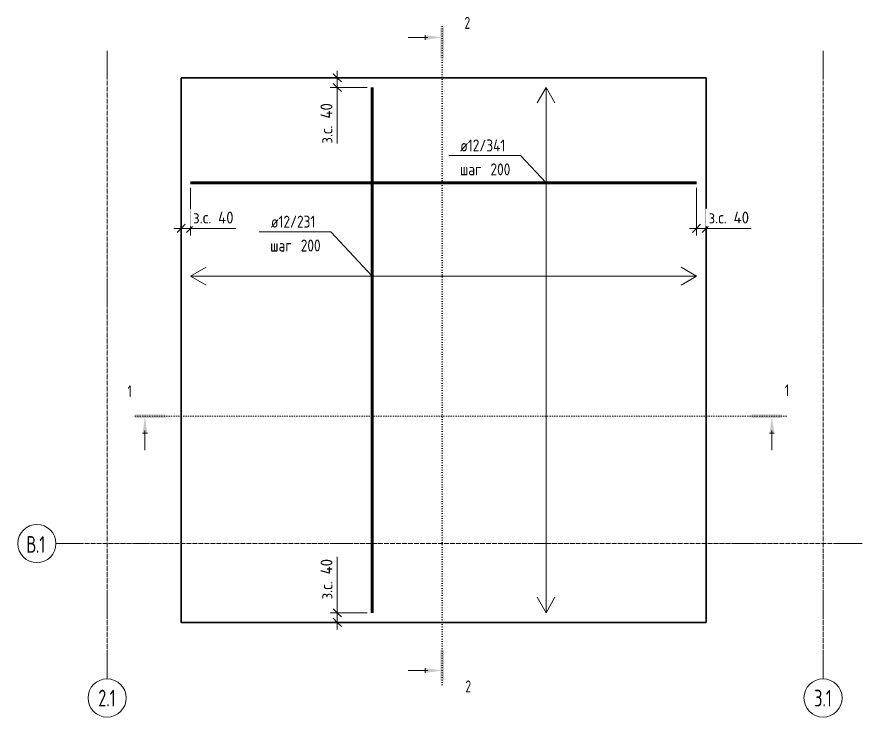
# Model space of a CAD drawing. Header units: millimetres. Extents: x -24758 to -3756, y -1583 to 75054.
# Drawn here: x -19834 to -16293, y 72078 to 75010 of the extents above; entities that cross this region are included whole.
import ezdxf

# ---------------------------------------------------------------- set-up
doc = ezdxf.new("R2010")
doc.units = ezdxf.units.MM
doc.linetypes.add('02 Штрихпунктирная _20 мм_', pattern=[25, 20, -2.5, 0, -2.5])
doc.linetypes.add('04 Пунктир 10мм', pattern=[10, 0, -10])
for name, color, linetype, lineweight in [('AA_Dim', 7, 'Continuous', 9), ('AA_Dim-20', 7, 'Continuous', 9), ('AA_Linii', 7, 'Continuous', 9), ('AA_Razrez', 7, 'Continuous', 9), ('AA_Vinoska', 7, 'Continuous', 9), ('KR_Fundament', 7, 'Continuous', 20), ('Оси', 7, 'Continuous', 9)]:
    doc.layers.add(name, color=color, linetype=linetype, lineweight=lineweight)
doc.styles.add('GOST Common', font='GOST_Common.ttf', dxfattribs={"width": 0.85, "height": 50})
doc.styles.add('ISOCPEUR', font='isocpeur.ttf', dxfattribs={"width": 0.7, "height": 50})
doc.styles.add('ISOCPEUR_1', font='isocpeur.ttf', dxfattribs={"width": 0.9, "height": 50})
doc.styles.add('ISOCPEUR_3', font='isocpeur.ttf', dxfattribs={"width": 0.7, "height": 70})
doc.dimstyles.new('01_Точн_3_знака__непрозр__З_С_', dxfattribs={"dimscale": 304.8, "dimtxt": 49.799059, "dimasz": 0.111549, "dimexe": 0.098425, "dimexo": 0.065617, "dimgap": 0.016404, "dimtad": 1, "dimdec": 3, "dimrnd": 0.001, "dimdsep": 46, "dimtxsty": 'ISOCPEUR_1', "dimblk1": 'OBLIQUE', "dimblk2": 'OBLIQUE', "dimsah": 1, "dimcen": 0.09, "dimdle": 0.098425, "dimazin": 0, "dimtfac": 1, "dimtdec": 4, "dimtix": 1, "dimtmove": 1, "dimatfit": 3, "dimfxl": 1, "dimtvp": 1, "dimtfill": 1, "dimtolj": 1, "dimtzin": 0, "dimlwd": 18, "dimlwe": 18, "dimarcsym": 2})

# ---------------------------------------------------------------- blocks, each defined once
blk = doc.blocks.new('Разрез - Номер узла_ сзади-394133-Арм_КР_-0_100_1 этаж копия 1')
at = {"layer": 'AA_Razrez'}
for points in [[(7.33, 0.4), (7.33, -0.39), (0.87, -0.39), (0.87, 0.4)], [(3.5, -3.53), (2.5, -3.53), (3, 0)]]:
    blk.add_hatch(color=256, dxfattribs=at).paths.add_polyline_path(points)
for p, q in [((2.5, -3.53), (3.5, -3.53)), ((3, -3), (3, -7.1))]:
    blk.add_line(p, q, dxfattribs=at)
blk = doc.blocks.new('Разрез - Номер узла_ спереди-394134-Арм_КР_-0_100_1 этаж копия 1')
at = {"layer": 'AA_Razrez'}
for points in [[(7.33, 0.4), (7.33, -0.39), (0.87, -0.39), (0.87, 0.4)], [(3.5, -3.53), (2.5, -3.53), (3, 0)]]:
    blk.add_hatch(color=256, dxfattribs=at).paths.add_polyline_path(points)
for p, q in [((2.5, -3.53), (3.5, -3.53)), ((3, -3), (3, -7.1))]:
    blk.add_line(p, q, dxfattribs=at)
blk = doc.blocks.new('010_Текст с выноской - Текст 2 строки-3855302-Арм_КР_-0_100_1 этаж копия 1')
at = {"layer": 'AA_Vinoska'}
blk.add_line((-7.5, 0), (7.5, 0), dxfattribs=at)
blk = doc.blocks.new('Ось сетки - d_4мм-2765513-Арм_КР_-0_100_1 этаж копия 1')
at = {"layer": 'Оси'}
for start, end in [(360, 180), (360, 180), (180, 360), (180, 360)]:
    blk.add_arc((0, 0), 4, start, end, dxfattribs=at)
blk = doc.blocks.new('DIMBLOCK15-Арм_КР_-0_100_1 этаж копия 1')
at = {"layer": 'AA_Dim-20', "lineweight": 30, "transparency": 16777216}
for p, q in [((-18492, 74755), (-18509, 74772)), ((-18492, 74715), (-18509, 74732)), ((-18492, 74755), (-18475, 74738)), ((-18492, 74715), (-18475, 74698))]:
    blk.add_line(p, q, dxfattribs=at)
at = {"layer": 'AA_Dim-20', "lineweight": 18, "transparency": 16777216}
for p, q in [((-18492, 74785), (-18492, 74685)), ((-18488, 74755), (-18522, 74755)), ((-18492, 74755), (-18488, 74755)), ((-18492, 74678.5), (-18492, 74735)), ((-18366.4, 74715), (-18522, 74715)), ((-18492, 74715), (-18366.4, 74715)), ((-18492, 74480.3), (-18492, 74678.5))]:
    blk.add_line(p, q, dxfattribs=at)
at = {"layer": 'AA_Dim-20', "color": 0, "lineweight": 18, "transparency": 16777216, "insert": (-18562.4, 74480.3), "char_height": 50, "width": 213.753, "attachment_point": 1, "rotation": 90, "line_spacing_factor": 1.149209, "style": 'ISOCPEUR_1', "bg_fill": 3, "box_fill_scale": 1.25, "bg_fill_color": 256, "bg_fill_true_color": 13158600, "bg_fill_transparency": 0}
blk.add_mtext('з.с. 40', dxfattribs=at)
blk = doc.blocks.new('_Oblique')
at = {"color": 0, "linetype": 'ByBlock', "lineweight": -2}
blk.add_line((-0.5, -0.5), (0.5, 0.5), dxfattribs=at)
blk = doc.blocks.new('DIMBLOCK16-Арм_КР_-0_100_1 этаж копия 1')
at = {"layer": 'AA_Dim-20', "lineweight": 18, "transparency": 16777216}
for p, q in [((-18492, 72749.7), (-18492, 72551.5)), ((-18492, 72551.5), (-18492, 72495)), ((-18492, 72445), (-18492, 72545)), ((-18366.4, 72515), (-18522, 72515)), ((-18492, 72515), (-18366.4, 72515)), ((-18496.1, 72475), (-18462, 72475)), ((-18492, 72475), (-18496.1, 72475))]:
    blk.add_line(p, q, dxfattribs=at)
at = {"layer": 'AA_Dim-20', "lineweight": 30, "transparency": 16777216}
for p, q in [((-18492, 72515), (-18509, 72532)), ((-18492, 72515), (-18475, 72498)), ((-18492, 72475), (-18509, 72492)), ((-18492, 72475), (-18475, 72458))]:
    blk.add_line(p, q, dxfattribs=at)
at = {"layer": 'AA_Dim-20', "color": 0, "lineweight": 18, "transparency": 16777216, "insert": (-18562.4, 72571.5), "char_height": 50, "width": 213.753, "attachment_point": 1, "rotation": 90, "line_spacing_factor": 1.149209, "style": 'ISOCPEUR_1', "bg_fill": 3, "box_fill_scale": 1.25, "bg_fill_color": 256, "bg_fill_true_color": 13158600, "bg_fill_transparency": 0}
blk.add_mtext('з.с. 40', dxfattribs=at)
blk = doc.blocks.new('DIMBLOCK17-Арм_КР_-0_100_1 этаж копия 1')
at = {"layer": 'AA_Dim-20', "lineweight": 18, "transparency": 16777216}
for p, q in [((-16986.4, 74295), (-16986.4, 74095)), ((-16986.4, 74125), (-16986.4, 74295)), ((-16946.4, 74129.1), (-16946.4, 74095)), ((-16946.4, 74125), (-16946.4, 74129.1)), ((-17016.4, 74125), (-16916.4, 74125)), ((-16955.6, 74125), (-16966.4, 74125)), ((-16757.5, 74125), (-16955.6, 74125))]:
    blk.add_line(p, q, dxfattribs=at)
at = {"layer": 'AA_Dim-20', "lineweight": 30, "transparency": 16777216}
for p, q in [((-16986.4, 74125), (-16969.4, 74142)), ((-16946.4, 74125), (-16929.4, 74142)), ((-16986.4, 74125), (-17003.4, 74108)), ((-16946.4, 74125), (-16963.4, 74108))]:
    blk.add_line(p, q, dxfattribs=at)
at = {"layer": 'AA_Dim-20', "color": 0, "lineweight": 18, "transparency": 16777216, "insert": (-16935.6, 74195.3), "char_height": 50, "width": 213.753, "attachment_point": 1, "line_spacing_factor": 1.149209, "style": 'ISOCPEUR_1', "bg_fill": 3, "box_fill_scale": 1.25, "bg_fill_color": 256, "bg_fill_true_color": 13158600, "bg_fill_transparency": 0}
blk.add_mtext('з.с. 40', dxfattribs=at)
blk = doc.blocks.new('DIMBLOCK18-Арм_КР_-0_100_1 этаж копия 1')
at = {"layer": 'AA_Dim-20', "lineweight": 18, "transparency": 16777216}
for p, q in [((-19106.4, 74295), (-19106.4, 74095)), ((-19106.4, 74125), (-19106.4, 74295)), ((-19146.4, 74129.1), (-19146.4, 74095)), ((-19146.4, 74125), (-19146.4, 74129.1)), ((-19176.4, 74125), (-19076.4, 74125)), ((-19115.6, 74125), (-19126.4, 74125)), ((-18917.5, 74125), (-19115.6, 74125))]:
    blk.add_line(p, q, dxfattribs=at)
at = {"layer": 'AA_Dim-20', "lineweight": 30, "transparency": 16777216}
for p, q in [((-19146.4, 74125), (-19129.4, 74142)), ((-19106.4, 74125), (-19089.4, 74142)), ((-19146.4, 74125), (-19163.4, 74108)), ((-19106.4, 74125), (-19123.4, 74108))]:
    blk.add_line(p, q, dxfattribs=at)
at = {"layer": 'AA_Dim-20', "color": 0, "lineweight": 18, "transparency": 16777216, "insert": (-19095.6, 74195.3), "char_height": 50, "width": 213.753, "attachment_point": 1, "line_spacing_factor": 1.149209, "style": 'ISOCPEUR_1', "bg_fill": 3, "box_fill_scale": 1.25, "bg_fill_color": 256, "bg_fill_true_color": 13158600, "bg_fill_transparency": 0}
blk.add_mtext('з.с. 40', dxfattribs=at)

msp = doc.modelspace()

# ---------------------------------------------------------------- linework, layer by layer
at = {"layer": 'AA_Linii', "lineweight": 60}
for p, q in [((-18346.406, 74715), (-18346.406, 72515)), ((-19106.406, 74315), (-16986.406, 74315))]:
    msp.add_line(p, q, dxfattribs=at)
at = {"layer": 'AA_Linii', "lineweight": 20}
for p, q in [((-17617.3401, 74715), (-17654.8401, 74650.0481)), ((-17617.3401, 74715), (-17617.3401, 72515)), ((-17617.3401, 74715), (-17579.8401, 74650.0481)), ((-19106.406, 73925), (-19041.4541, 73962.5)), ((-16986.406, 73925), (-17051.3579, 73962.5)), ((-16986.406, 73925), (-19106.406, 73925)), ((-19106.406, 73925), (-19041.4541, 73887.5)), ((-16986.406, 73925), (-17051.3579, 73887.5)), ((-17617.3401, 72515), (-17654.8401, 72579.9519)), ((-17617.3401, 72515), (-17579.8401, 72579.9519))]:
    msp.add_line(p, q, dxfattribs=at)
at = {"layer": 'AA_Razrez', "linetype": '04 Пунктир 10мм'}
for p, q in [((-18052.906, 72213.2617), (-18052.906, 74984.5208)), ((-16610.6507, 73338.4996), (-19357.7858, 73338.4996))]:
    msp.add_line(p, q, dxfattribs=at)
at = {"layer": 'AA_Vinoska'}
for p, q in [((-17617.1697, 74315.0278), (-17723.9018, 74429.5128)), ((-18345.5859, 73925.1023), (-18518.8774, 74110.4177))]:
    msp.add_line(p, q, dxfattribs=at)
at = {"layer": 'KR_Fundament', "lineweight": 35}
for p, q in [((-16946.406, 74755), (-19146.406, 74755)), ((-19146.406, 74755), (-19146.406, 72475)), ((-16946.406, 72475), (-16946.406, 74755)), ((-19146.406, 72475), (-16946.406, 72475))]:
    msp.add_line(p, q, dxfattribs=at)
at = {"layer": 'Оси'}
for p, q in [((-19456.406, 74767.8076), (-19456.406, 74867.8076)), ((-16456.406, 74767.8076), (-16456.406, 74867.8076)), ((-19570.8995, 72805), (-19670.8995, 72805)), ((-16292.8592, 72805), (-16392.8592, 72805)), ((-19456.406, 72238.3027), (-19456.406, 72338.3027)), ((-16456.406, 72238.3027), (-16456.406, 72338.3027))]:
    msp.add_line(p, q, dxfattribs=at)
at = {"layer": 'Оси', "linetype": '02 Штрихпунктирная _20 мм_'}
for p, q in [((-19456.406, 72338.3027), (-19456.406, 74767.8076)), ((-16456.406, 72338.3027), (-16456.406, 74767.8076)), ((-16392.8592, 72805), (-19570.8995, 72805))]:
    msp.add_line(p, q, dxfattribs=at)

# ---------------------------------------------------------------- block references
at = {"layer": 'AA_Razrez', "xscale": 19.99999999999999, "yscale": 19.99999999999999, "zscale": 19.99999999999999, "rotation": 269.9999999999998}
msp.add_blockref('Разрез - Номер узла_ сзади-394133-Арм_КР_-0_100_1 этаж копия 1', (-18052.906, 74984.5208), dxfattribs=at)
at = {"layer": 'AA_Razrez', "xscale": 19.99999999999999, "yscale": 19.99999999999999, "zscale": 19.99999999999999}
msp.add_blockref('Разрез - Номер узла_ сзади-394133-Арм_КР_-0_100_1 этаж копия 1', (-19357.7858, 73338.4996), dxfattribs=at)
at = {"layer": 'AA_Razrez', "extrusion": (0, 0, -1), "xscale": 19.99999999999999, "yscale": 19.99999999999999, "zscale": 19.99999999999999}
msp.add_blockref('Разрез - Номер узла_ спереди-394134-Арм_КР_-0_100_1 этаж копия 1', (16610.6507, 73338.4996), dxfattribs=at)
at = {"layer": 'AA_Razrez', "extrusion": (0, 0, -1), "xscale": 19.99999999999999, "yscale": 19.99999999999999, "zscale": 19.99999999999999, "rotation": 90.00000000000001}
msp.add_blockref('Разрез - Номер узла_ спереди-394134-Арм_КР_-0_100_1 этаж копия 1', (18052.906, 72213.2617), dxfattribs=at)
at = {"layer": 'AA_Vinoska', "xscale": 20, "yscale": 20, "zscale": 20, "rotation": 180}
for p in [(-17873.9018, 74429.5128), (-18668.8774, 74110.4177)]:
    msp.add_blockref('010_Текст с выноской - Текст 2 строки-3855302-Арм_КР_-0_100_1 этаж копия 1', p, dxfattribs=at)
at = {"layer": 'Оси', "xscale": 19.99999999999999, "yscale": 19.99999999999999, "zscale": 19.99999999999999, "rotation": 89.99999999999986}
msp.add_blockref('Ось сетки - d_4мм-2765513-Арм_КР_-0_100_1 этаж копия 1', (-19750.8995, 72805), dxfattribs=at)
at = {"layer": 'Оси', "xscale": 19.99999999999999, "yscale": 19.99999999999999, "zscale": 19.99999999999999}
for p in [(-19456.406, 72158.3027), (-16456.406, 72158.3027)]:
    msp.add_blockref('Ось сетки - d_4мм-2765513-Арм_КР_-0_100_1 этаж копия 1', p, dxfattribs=at)

# ---------------------------------------------------------------- texts
at = {"layer": 'AA_Razrez', "char_height": 50, "attachment_point": 1, "style": 'ISOCPEUR'}
for s, insert, width in [('\\fISOCPEUR|b0|i0|c204|p34|;\\W.7;2', (-17959.0234, 75010.4902), 30.303787), ('\\fISOCPEUR|b0|i0|c204|p34|;\\W.7;1', (-19370.7943, 73467.6031), 21.324887), ('\\fISOCPEUR|b0|i0|c204|p34|;\\W.7;1', (-16616.2622, 73471.4379), 21.324887), ('\\fISOCPEUR|b0|i0|c204|p34|;\\W.7;2', (-17955.1886, 72231.8341), 30.303787)]:
    msp.add_mtext(s, dxfattribs=dict(at, insert=insert, width=width))
at = {"layer": 'AA_Vinoska', "char_height": 50, "attachment_point": 1, "style": 'GOST Common'}
for s, insert, width in [('ø12/341', (-17977.0125, 74497.1588), 249.404981), ('шаг', (-17978.2025, 74397.1588), 124.021056), (' 200', (-17875.8749, 74397.1588), 128.109663), ('ø12/231', (-18770.288, 74178.0638), 245.316375), ('шаг', (-18773.178, 74078.0638), 124.021056), (' 200', (-18670.8504, 74078.0638), 128.109663)]:
    msp.add_mtext(s, dxfattribs=dict(at, insert=insert, width=width))
at = {"layer": 'Оси', "char_height": 70, "attachment_point": 1, "style": 'ISOCPEUR_3'}
for s, insert, width in [('\\fISOCPEUR|b0|i0|c204|p34|;\\W.7;В', (-19794.745, 72836.4076), 48.261587), ('.1', (-19754.9252, 72836.4076), 48.261587), ('2.1', (-19493.4621, 72192.7719), 89.789), ('3.1', (-16493.4621, 72192.7719), 89.789)]:
    msp.add_mtext(s, dxfattribs=dict(at, insert=insert, width=width))

# ---------------------------------------------------------------- next in the draw order: dimensions: what is measured, and where the dimension line sits
at = {"layer": 'AA_Dim', "lineweight": 18}
for base, p1, p2, override, picture, middle in [((-18492.0428, 74715), (-18468.0012, 74755), (-18346.406, 74715), {"dimpost": '<>', "dimfxl": 128.005399}, 'DIMBLOCK15-Арм_КР_-0_100_1 этаж копия 1', (-18529.0322, 74587.2101)), ((-18492.0428, 72515), (-18516.0844, 72475), (-18346.406, 72515), {"dimpost": '<>', "dimfxl": 174.329474}, 'DIMBLOCK16-Арм_КР_-0_100_1 этаж копия 1', (-18529.0322, 72678.4154))]:
    dim = msp.add_linear_dim(base=base, p1=p1, p2=p2, angle=90, dimstyle='01_Точн_3_знака__непрозр__З_С_', override=override, dxfattribs=at)
    dim.commit()
    dim.dimension.update_dxf_attribs({"geometry": picture, "text_midpoint": middle, "dimtype": 160, "text_rotation": 90})
for base, p1, p2, picture, middle in [((-19106.406, 74125.015), (-19146.406, 74149.0566), (-19106.406, 74315), 'DIMBLOCK18-Арм_КР_-0_100_1 этаж копия 1', (-18988.7274, 74162.0044)), ((-16946.406, 74125.015), (-16986.406, 74315), (-16946.406, 74149.0566), 'DIMBLOCK17-Арм_КР_-0_100_1 этаж копия 1', (-16828.7274, 74162.0044))]:
    dim = msp.add_linear_dim(base=base, p1=p1, p2=p2, dimstyle='01_Точн_3_знака__непрозр__З_С_', override={"dimpost": '<>', "dimfxl": 170.696258}, dxfattribs=at)
    dim.commit()
    dim.dimension.update_dxf_attribs({"geometry": picture, "text_midpoint": middle, "dimtype": 160})

doc.saveas('drawing.dxf')
